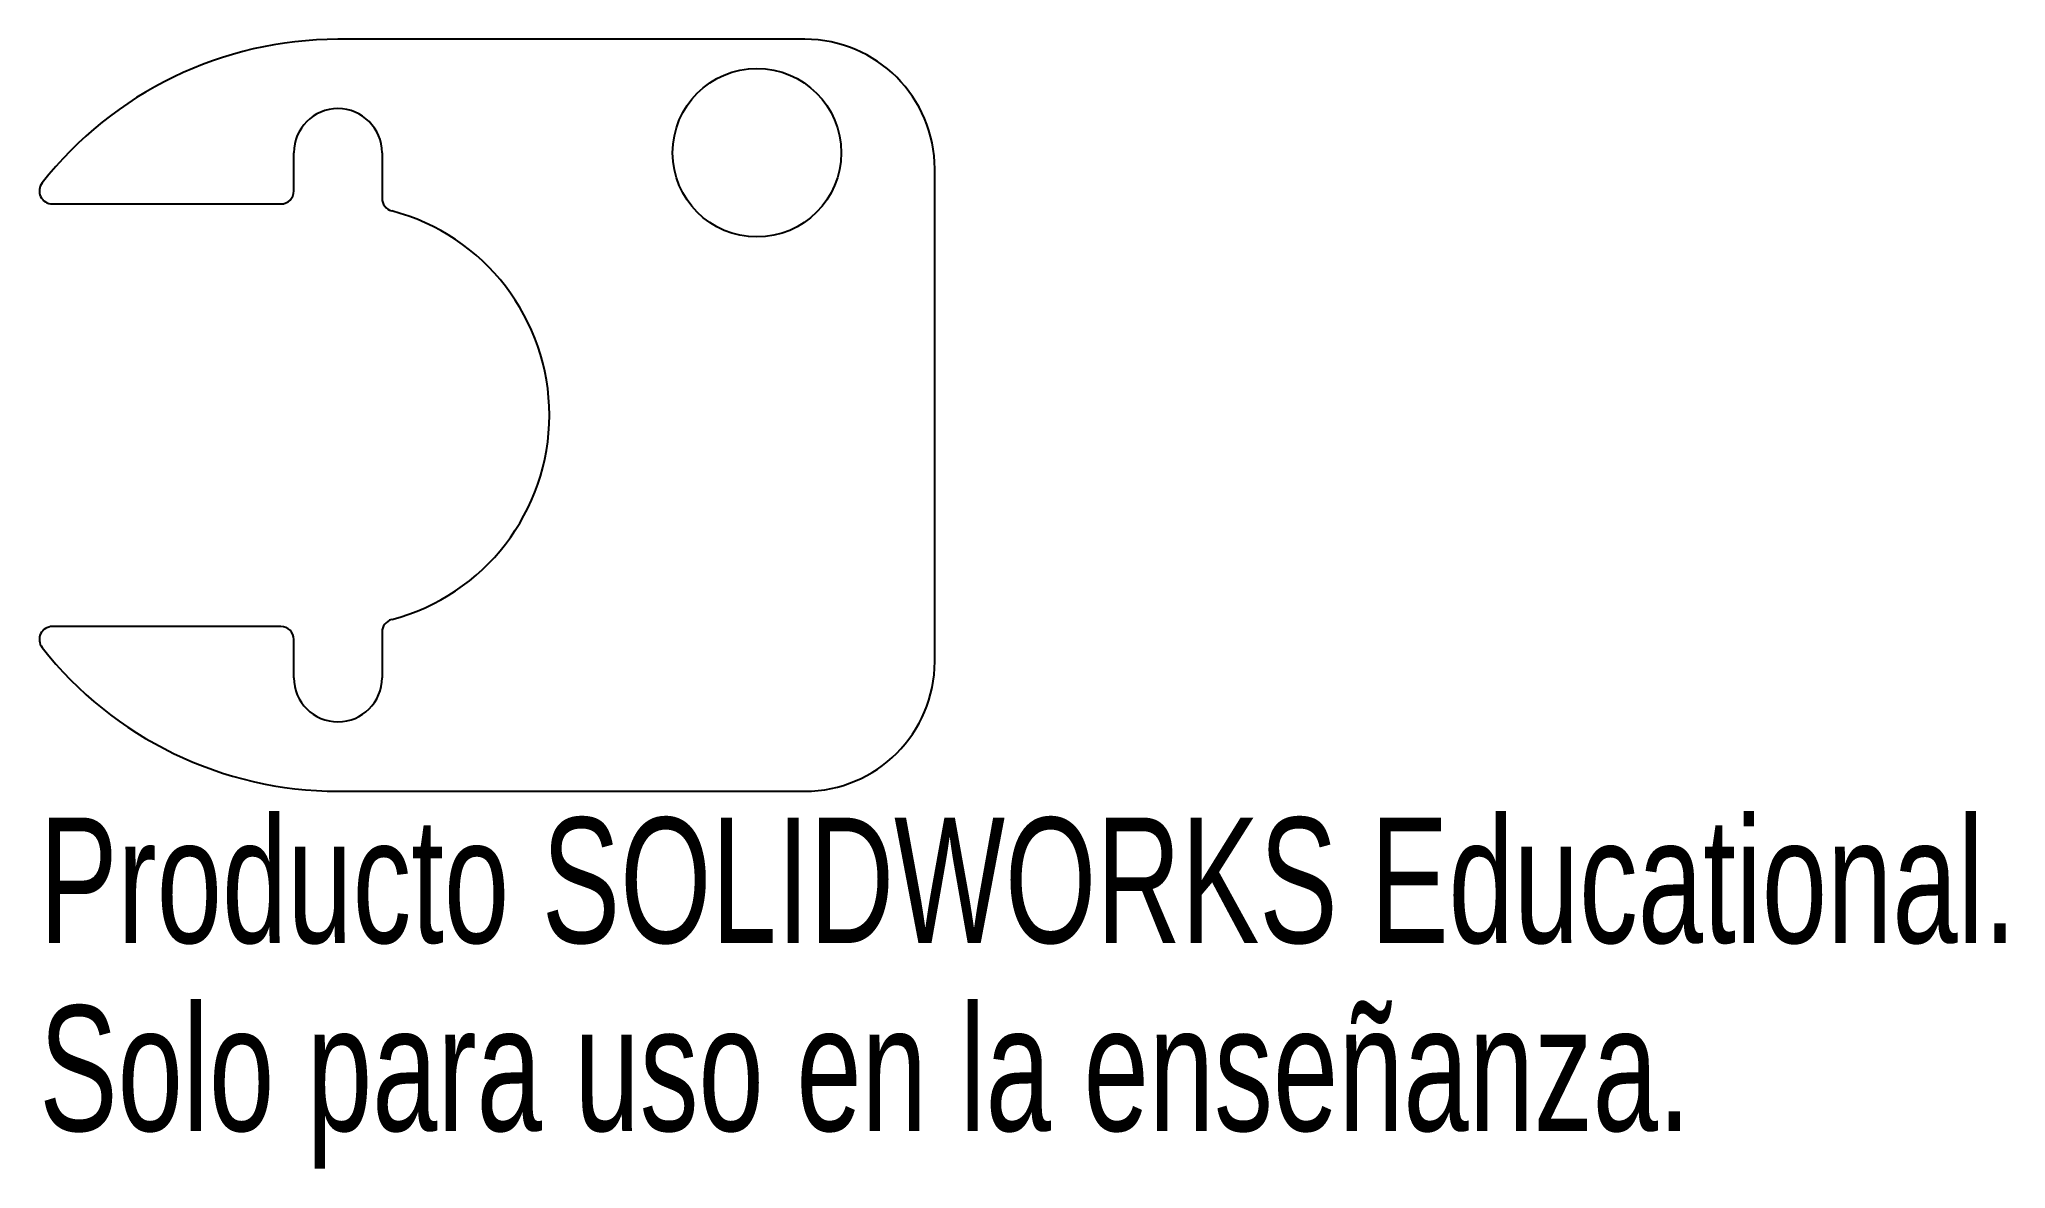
# Model space of a CAD drawing. Header units: millimetres. Extents: x 8 to 83.8, y 9.5 to 53.1.
import ezdxf

# ---------------------------------------------------------------- set-up
doc = ezdxf.new("R2010")
doc.units = ezdxf.units.MM
doc.styles.add('SLDTEXTSTYLE0', font='TXT', dxfattribs={"width": 0.7})

msp = doc.modelspace()

# ---------------------------------------------------------------- linework, layer by layer
at = {"color": 7, "linetype": 'Continuous', "lineweight": 25}
for p, q in [((37.5, 53.1), (19.5, 53.1)), ((17.8, 47.25), (17.8, 48.725)), ((21.2, 48.725), (21.2, 46.966)), ((42.5, 29.1), (42.5, 48.1)), ((8.492, 46.75), (17.3, 46.75)), ((17.3, 30.45), (8.492, 30.45)), ((17.8, 28.475), (17.8, 29.95)), ((21.2, 30.234), (21.2, 28.475)), ((19.5, 24.1), (37.5, 24.1))]:
    msp.add_line(p, q, dxfattribs=at)
msp.add_circle((35.65, 48.725), 3.25, dxfattribs=at)
for centre, radius, start, end in [((19.5, 38.6), 14.5, 90, 141.84018), ((37.5, 48.1), 5, 0, 90), ((19.5, 48.725), 1.7, 0, 180), ((8.492, 47.25), 0.5, 141.84018, 270), ((17.3, 47.25), 0.5, 270, 0), ((21.7, 46.966), 0.5, 180, 255.2658), ((19.5, 38.6), 8.15, 284.7342, 75.2658), ((8.492, 29.95), 0.5, 90, 218.15982), ((17.3, 29.95), 0.5, 0, 90), ((21.7, 30.234), 0.5, 104.7342, 180), ((19.5, 38.6), 14.5, 218.15982, 270), ((37.5, 29.1), 5, 270, 0), ((19.5, 28.475), 1.7, 180, 0)]:
    msp.add_arc(centre, radius, start, end, dxfattribs=at)

# ---------------------------------------------------------------- texts
at = {"color": 7, "linetype": 'Continuous', "char_height": 4.83362, "attachment_point": 1, "style": 'SLDTEXTSTYLE0'}
for s, insert in [('Producto SOLIDWORKS Educational.', (7.992, 23.08)), ('Solo para uso en la enseñanza.', (7.992, 15.83))]:
    msp.add_mtext(s, dxfattribs=dict(at, insert=insert))

doc.saveas('drawing.dxf')
